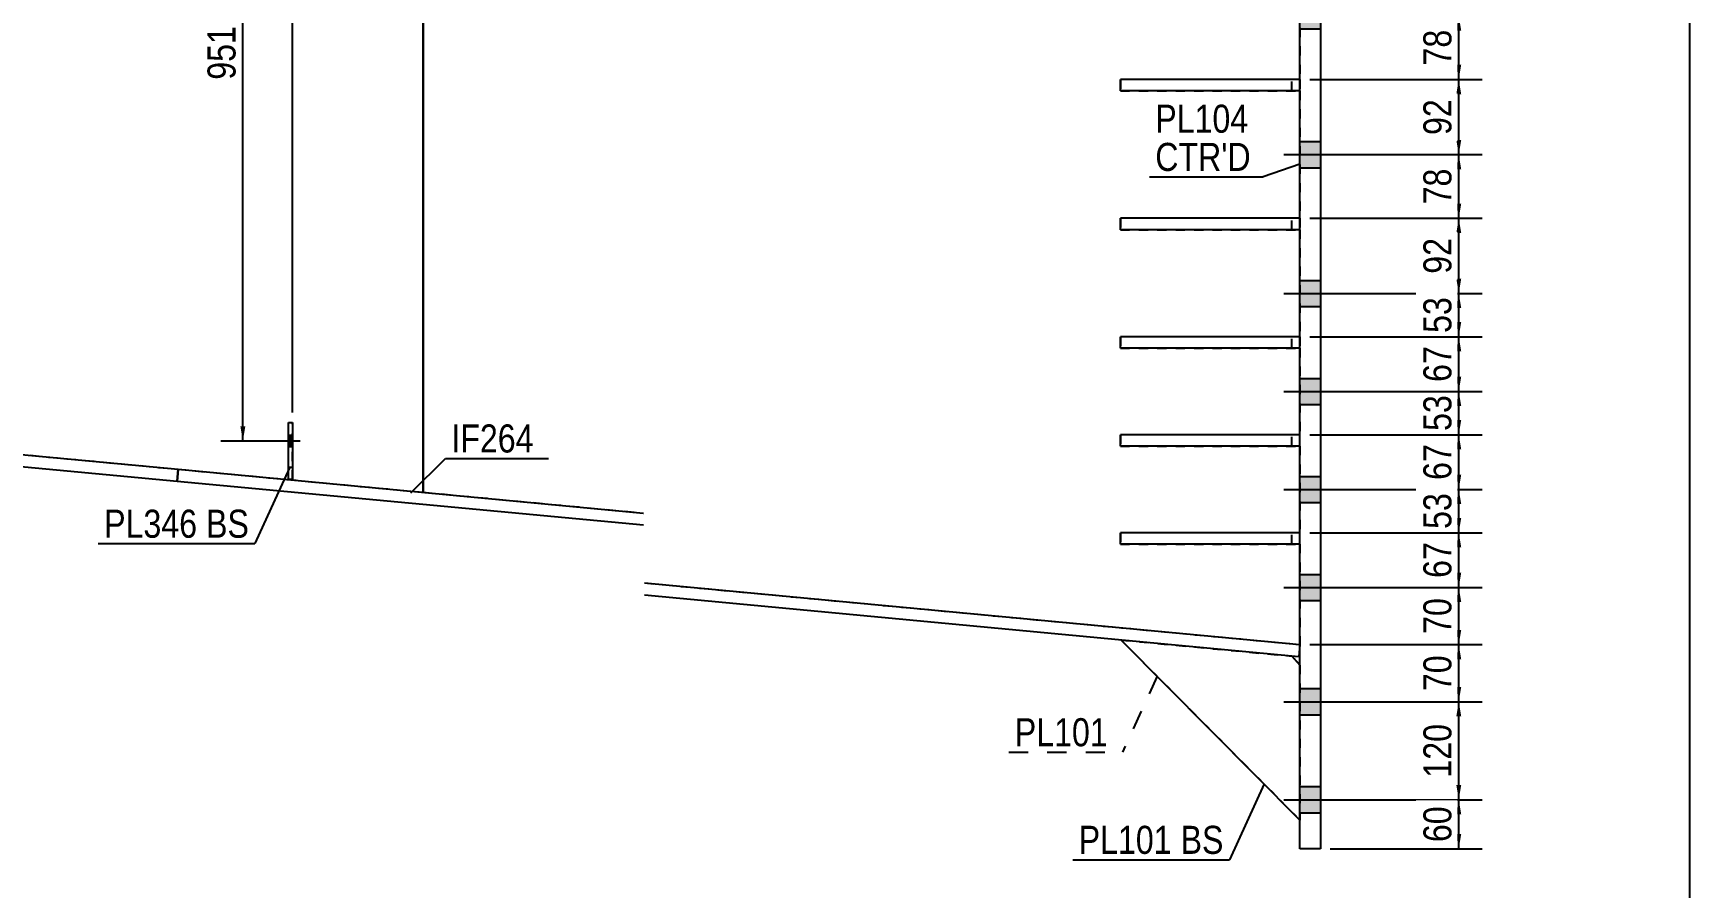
# Model space of a CAD drawing. Header units: millimetres. Extents: x -290 to 123, y -158 to 129.
# Drawn here: x -46.4 to 122.8, y -47.9 to 39.4 of the extents above; entities that cross this region are included whole.
import ezdxf

# ---------------------------------------------------------------- set-up
doc = ezdxf.new("R2010")
doc.units = ezdxf.units.MM
doc.linetypes.add('DXK_LINE_DOT1', pattern=[1.8814, 0.9407, -0.9407])
doc.linetypes.add('DXK_LINE_DOT2', pattern=[3.9198, 1.9599, -1.9599])
doc.styles.add('Arial Narrow', font='ARIALN.TTF', dxfattribs={"height": 0.2})

# ---------------------------------------------------------------- blocks, each defined once
blk = doc.blocks.new('Unknown-622979363-1210')
at = {"color": 5, "linetype": 'Continuous'}
blk.add_line((122.75, -157.59), (122.75, 129.41), dxfattribs=at)
blk = doc.blocks.new('Bolt-622979363-1797 - 1509')
at = {"color": 3, "linetype": 'DXK_LINE_DOT2'}
for p, q in [((-19.1, -2.28), (-21.85, -2.28)), ((-19.89, -1.7), (-20.31, -1.7)), ((-19.89, -2.87), (-20.31, -2.87))]:
    blk.add_line(p, q, dxfattribs=at)
blk = doc.blocks.new('Bolt-622979363-1796 - 1509')
at = {"linetype": 'Continuous'}
blk.add_hatch(color=3, dxfattribs=at).paths.add_polyline_path([(-19.89, -2.87), (-19.89, -1.7), (-20.31, -1.7), (-20.31, -2.87)])
at = {"color": 3, "linetype": 'Continuous'}
for p, q in [((-19.1, -2.28), (-21.85, -2.28)), ((-19.89, -1.7), (-20.31, -1.7)), ((-19.89, -2.87), (-20.31, -2.87))]:
    blk.add_line(p, q, dxfattribs=at)
blk = doc.blocks.new('Part-622979363-1751 - 1509')
at = {"color": 2, "linetype": 'Continuous'}
blk.add_line((-6.56, -7.5), (-6.56, 76.96), dxfattribs=at)
at = {"color": 7, "linetype": 'DXK_LINE_DOT1'}
blk.add_line((-54.18, -3.02), (-6.56, -7.5), dxfattribs=at)
blk = doc.blocks.new('Part-622979363-1623 - 1509')
at = {"color": 2, "linetype": 'Continuous'}
for p, q in [((64.62, 33.46), (64.62, 34.62)), ((82.95, 34.62), (64.62, 34.62)), ((82.95, 33.46), (64.62, 33.46))]:
    blk.add_line(p, q, dxfattribs=at)
at = {"color": 7, "linetype": 'DXK_LINE_DOT1'}
for p, q in [((82.12, 33.46), (82.12, 34.62)), ((82.95, 34.62), (82.95, 33.46))]:
    blk.add_line(p, q, dxfattribs=at)
blk = doc.blocks.new('Part-622979363-1628 - 1509')
at = {"color": 7, "linetype": 'DXK_LINE_DOT1'}
for p, q in [((82.95, 34.62), (64.62, 34.62)), ((64.62, 34.62), (64.62, 33.46)), ((64.62, 33.46), (82.95, 33.46))]:
    blk.add_line(p, q, dxfattribs=at)
blk = doc.blocks.new('Part-622979363-1633 - 1509')
at = {"color": 2, "linetype": 'Continuous'}
for p, q in [((64.62, 19.29), (64.62, 20.46)), ((82.95, 20.46), (64.62, 20.46)), ((82.95, 19.29), (64.62, 19.29))]:
    blk.add_line(p, q, dxfattribs=at)
at = {"color": 7, "linetype": 'DXK_LINE_DOT1'}
for p, q in [((82.12, 19.29), (82.12, 20.46)), ((82.95, 20.46), (82.95, 19.29))]:
    blk.add_line(p, q, dxfattribs=at)
blk = doc.blocks.new('Part-622979363-1638 - 1509')
at = {"color": 7, "linetype": 'DXK_LINE_DOT1'}
for p, q in [((82.95, 20.46), (64.62, 20.46)), ((64.62, 20.46), (64.62, 19.29)), ((64.62, 19.29), (82.95, 19.29))]:
    blk.add_line(p, q, dxfattribs=at)
blk = doc.blocks.new('Part-622979363-1643 - 1509')
at = {"color": 2, "linetype": 'Continuous'}
for p, q in [((64.62, 7.21), (64.62, 8.37)), ((82.95, 8.37), (64.62, 8.37)), ((82.95, 7.21), (64.62, 7.21))]:
    blk.add_line(p, q, dxfattribs=at)
at = {"color": 7, "linetype": 'DXK_LINE_DOT1'}
for p, q in [((82.12, 7.21), (82.12, 8.37)), ((82.95, 8.37), (82.95, 7.21))]:
    blk.add_line(p, q, dxfattribs=at)
blk = doc.blocks.new('Part-622979363-1648 - 1509')
at = {"color": 7, "linetype": 'DXK_LINE_DOT1'}
for p, q in [((82.95, 8.37), (64.62, 8.37)), ((64.62, 8.37), (64.62, 7.21)), ((64.62, 7.21), (82.95, 7.21))]:
    blk.add_line(p, q, dxfattribs=at)
blk = doc.blocks.new('Part-622979363-1653 - 1509')
at = {"color": 2, "linetype": 'Continuous'}
for p, q in [((64.62, -2.79), (64.62, -1.63)), ((82.95, -1.63), (64.62, -1.63)), ((82.95, -2.79), (64.62, -2.79))]:
    blk.add_line(p, q, dxfattribs=at)
at = {"color": 7, "linetype": 'DXK_LINE_DOT1'}
for p, q in [((82.12, -2.79), (82.12, -1.63)), ((82.95, -2.79), (82.95, -1.63))]:
    blk.add_line(p, q, dxfattribs=at)
blk = doc.blocks.new('Part-622979363-1658 - 1509')
at = {"color": 7, "linetype": 'DXK_LINE_DOT1'}
for p, q in [((82.95, -1.63), (64.62, -1.63)), ((64.62, -1.63), (64.62, -2.79)), ((64.62, -2.79), (82.95, -2.79))]:
    blk.add_line(p, q, dxfattribs=at)
blk = doc.blocks.new('Part-622979363-1968 - 1509')
at = {"color": 2, "linetype": 'Continuous'}
for p, q in [((-20.31, -6.2), (-20.31, -0.37)), ((-20.31, -0.37), (-19.89, -0.37)), ((-19.89, -0.37), (-19.89, -6.2)), ((-19.89, -6.2), (-20.31, -6.2))]:
    blk.add_line(p, q, dxfattribs=at)
blk = doc.blocks.new('Part-622979363-1663 - 1509')
at = {"color": 7, "linetype": 'DXK_LINE_DOT1'}
for p, q in [((82.95, -11.63), (64.62, -11.63)), ((64.62, -11.63), (64.62, -12.79)), ((82.12, -12.79), (82.12, -11.63)), ((82.95, -12.79), (82.95, -11.63)), ((64.62, -12.79), (82.95, -12.79))]:
    blk.add_line(p, q, dxfattribs=at)
blk = doc.blocks.new('Part-622979363-1795 - 1509')
at = {"color": 2, "linetype": 'Continuous'}
for p, q in [((-54.18, -3.02), (-31.56, -5.15)), ((-31.68, -6.39), (-54.18, -4.28)), ((-31.56, -5.15), (-31.68, -6.39))]:
    blk.add_line(p, q, dxfattribs=at)
blk = doc.blocks.new('Part-622979363-1668 - 1509')
at = {"color": 2, "linetype": 'Continuous'}
for p, q in [((64.62, -12.79), (64.62, -11.63)), ((82.95, -11.63), (64.62, -11.63)), ((82.95, -12.79), (64.62, -12.79))]:
    blk.add_line(p, q, dxfattribs=at)
blk = doc.blocks.new('Bolt-622979363-1735 - 1509')
at = {"linetype": 'Continuous'}
for points in [[(82.95, 94.12), (82.95, 91.46), (85.04, 91.46), (85.04, 94.12)], [(82.95, 94.12), (82.95, 91.46), (85.04, 91.46), (85.04, 94.12)], [(82.95, 94.12), (82.95, 91.46), (85.04, 91.46), (85.04, 94.12)], [(82.95, 94.12), (82.95, 91.46), (85.04, 91.46), (85.04, 94.12)], [(82.95, 84.12), (82.95, 81.46), (85.04, 81.46), (85.04, 84.12)], [(82.95, 84.12), (82.95, 81.46), (85.04, 81.46), (85.04, 84.12)], [(82.95, 84.12), (82.95, 81.46), (85.04, 81.46), (85.04, 84.12)], [(82.95, 84.12), (82.95, 81.46), (85.04, 81.46), (85.04, 84.12)], [(82.95, 72.46), (82.95, 69.79), (85.04, 69.79), (85.04, 72.46)], [(82.95, 72.46), (82.95, 69.79), (85.04, 69.79), (85.04, 72.46)], [(82.95, 72.46), (82.95, 69.79), (85.04, 69.79), (85.04, 72.46)], [(82.95, 72.46), (82.95, 69.79), (85.04, 69.79), (85.04, 72.46)], [(82.95, 62.46), (82.95, 59.79), (85.04, 59.79), (85.04, 62.46)], [(82.95, 62.46), (82.95, 59.79), (85.04, 59.79), (85.04, 62.46)], [(82.95, 62.46), (82.95, 59.79), (85.04, 59.79), (85.04, 62.46)], [(82.95, 62.46), (82.95, 59.79), (85.04, 59.79), (85.04, 62.46)], [(82.95, 52.46), (82.95, 49.79), (85.04, 49.79), (85.04, 52.46)], [(82.95, 52.46), (82.95, 49.79), (85.04, 49.79), (85.04, 52.46)], [(82.95, 52.46), (82.95, 49.79), (85.04, 49.79), (85.04, 52.46)], [(82.95, 52.46), (82.95, 49.79), (85.04, 49.79), (85.04, 52.46)], [(82.95, 42.46), (82.95, 39.79), (85.04, 39.79), (85.04, 42.46)], [(82.95, 42.46), (82.95, 39.79), (85.04, 39.79), (85.04, 42.46)], [(82.95, 42.46), (82.95, 39.79), (85.04, 39.79), (85.04, 42.46)], [(82.95, 42.46), (82.95, 39.79), (85.04, 39.79), (85.04, 42.46)], [(82.95, 28.29), (82.95, 25.62), (85.04, 25.62), (85.04, 28.29)], [(82.95, 28.29), (82.95, 25.62), (85.04, 25.62), (85.04, 28.29)], [(82.95, 28.29), (82.95, 25.62), (85.04, 25.62), (85.04, 28.29)], [(82.95, 28.29), (82.95, 25.62), (85.04, 25.62), (85.04, 28.29)], [(82.95, 14.12), (82.95, 11.46), (85.04, 11.46), (85.04, 14.12)], [(82.95, 14.12), (82.95, 11.46), (85.04, 11.46), (85.04, 14.12)], [(82.95, 14.12), (82.95, 11.46), (85.04, 11.46), (85.04, 14.12)], [(82.95, 14.12), (82.95, 11.46), (85.04, 11.46), (85.04, 14.12)], [(82.95, 4.12), (82.95, 1.46), (85.04, 1.46), (85.04, 4.12)], [(82.95, 4.12), (82.95, 1.46), (85.04, 1.46), (85.04, 4.12)], [(82.95, 4.12), (82.95, 1.46), (85.04, 1.46), (85.04, 4.12)], [(82.95, 4.12), (82.95, 1.46), (85.04, 1.46), (85.04, 4.12)], [(82.95, -5.88), (82.95, -8.54), (85.04, -8.54), (85.04, -5.88)], [(82.95, -5.88), (82.95, -8.54), (85.04, -8.54), (85.04, -5.88)], [(82.95, -5.88), (82.95, -8.54), (85.04, -8.54), (85.04, -5.88)], [(82.95, -5.88), (82.95, -8.54), (85.04, -8.54), (85.04, -5.88)], [(82.95, -15.88), (82.95, -18.54), (85.04, -18.54), (85.04, -15.88)], [(82.95, -15.88), (82.95, -18.54), (85.04, -18.54), (85.04, -15.88)], [(82.95, -15.88), (82.95, -18.54), (85.04, -18.54), (85.04, -15.88)], [(82.95, -15.88), (82.95, -18.54), (85.04, -18.54), (85.04, -15.88)], [(82.95, -27.54), (82.95, -30.21), (85.04, -30.21), (85.04, -27.54)], [(82.95, -27.54), (82.95, -30.21), (85.04, -30.21), (85.04, -27.54)], [(82.95, -27.54), (82.95, -30.21), (85.04, -30.21), (85.04, -27.54)], [(82.95, -27.54), (82.95, -30.21), (85.04, -30.21), (85.04, -27.54)], [(82.95, -37.54), (82.95, -40.21), (85.04, -40.21), (85.04, -37.54)], [(82.95, -37.54), (82.95, -40.21), (85.04, -40.21), (85.04, -37.54)], [(82.95, -37.54), (82.95, -40.21), (85.04, -40.21), (85.04, -37.54)], [(82.95, -37.54), (82.95, -40.21), (85.04, -40.21), (85.04, -37.54)]]:
    blk.add_hatch(color=3, dxfattribs=at).paths.add_polyline_path(points)
at = {"color": 3, "linetype": 'Continuous'}
for p, q in [((82.95, 94.12), (85.04, 94.12)), ((82.95, 94.12), (85.04, 94.12)), ((82.95, 94.12), (85.04, 94.12)), ((82.95, 94.12), (85.04, 94.12)), ((81.31, 92.79), (91.29, 92.79)), ((81.31, 92.79), (91.29, 92.79)), ((81.31, 92.79), (91.29, 92.79)), ((81.31, 92.79), (91.29, 92.79)), ((82.95, 91.46), (85.04, 91.46)), ((82.95, 91.46), (85.04, 91.46)), ((82.95, 91.46), (85.04, 91.46)), ((82.95, 91.46), (85.04, 91.46)), ((82.95, 84.12), (85.04, 84.12)), ((82.95, 84.12), (85.04, 84.12)), ((82.95, 84.12), (85.04, 84.12)), ((82.95, 84.12), (85.04, 84.12)), ((81.31, 82.79), (91.29, 82.79)), ((81.31, 82.79), (91.29, 82.79)), ((81.31, 82.79), (91.29, 82.79)), ((81.31, 82.79), (91.29, 82.79)), ((82.95, 81.46), (85.04, 81.46)), ((82.95, 81.46), (85.04, 81.46)), ((82.95, 81.46), (85.04, 81.46)), ((82.95, 81.46), (85.04, 81.46)), ((81.31, 71.12), (91.29, 71.12)), ((81.31, 71.12), (91.29, 71.12)), ((81.31, 71.12), (91.29, 71.12)), ((81.31, 71.12), (91.29, 71.12)), ((82.95, 72.46), (85.04, 72.46)), ((82.95, 72.46), (85.04, 72.46)), ((82.95, 72.46), (85.04, 72.46)), ((82.95, 72.46), (85.04, 72.46)), ((82.95, 69.79), (85.04, 69.79)), ((82.95, 69.79), (85.04, 69.79)), ((82.95, 69.79), (85.04, 69.79)), ((82.95, 69.79), (85.04, 69.79)), ((81.31, 61.12), (91.29, 61.12)), ((81.31, 61.12), (91.29, 61.12)), ((81.31, 61.12), (91.29, 61.12)), ((81.31, 61.12), (91.29, 61.12)), ((82.95, 62.46), (85.04, 62.46)), ((82.95, 62.46), (85.04, 62.46)), ((82.95, 62.46), (85.04, 62.46)), ((82.95, 62.46), (85.04, 62.46)), ((82.95, 59.79), (85.04, 59.79)), ((82.95, 59.79), (85.04, 59.79)), ((82.95, 59.79), (85.04, 59.79)), ((82.95, 59.79), (85.04, 59.79)), ((82.95, 52.46), (85.04, 52.46)), ((82.95, 52.46), (85.04, 52.46)), ((82.95, 52.46), (85.04, 52.46)), ((82.95, 52.46), (85.04, 52.46)), ((81.31, 51.12), (91.29, 51.12)), ((81.31, 51.12), (91.29, 51.12)), ((81.31, 51.12), (91.29, 51.12)), ((81.31, 51.12), (91.29, 51.12)), ((82.95, 49.79), (85.04, 49.79)), ((82.95, 49.79), (85.04, 49.79)), ((82.95, 49.79), (85.04, 49.79)), ((82.95, 49.79), (85.04, 49.79)), ((82.95, 42.46), (85.04, 42.46)), ((82.95, 42.46), (85.04, 42.46)), ((82.95, 42.46), (85.04, 42.46)), ((82.95, 42.46), (85.04, 42.46)), ((81.31, 41.12), (91.29, 41.12)), ((81.31, 41.12), (91.29, 41.12)), ((81.31, 41.12), (91.29, 41.12)), ((81.31, 41.12), (91.29, 41.12)), ((82.95, 39.79), (85.04, 39.79)), ((82.95, 39.79), (85.04, 39.79)), ((82.95, 39.79), (85.04, 39.79)), ((82.95, 39.79), (85.04, 39.79)), ((82.95, 28.29), (85.04, 28.29)), ((82.95, 28.29), (85.04, 28.29)), ((82.95, 28.29), (85.04, 28.29)), ((82.95, 28.29), (85.04, 28.29)), ((81.31, 26.96), (91.29, 26.96)), ((81.31, 26.96), (91.29, 26.96)), ((81.31, 26.96), (91.29, 26.96)), ((81.31, 26.96), (91.29, 26.96)), ((82.95, 25.62), (85.04, 25.62)), ((82.95, 25.62), (85.04, 25.62)), ((82.95, 25.62), (85.04, 25.62)), ((82.95, 25.62), (85.04, 25.62)), ((82.95, 14.12), (85.04, 14.12)), ((82.95, 14.12), (85.04, 14.12)), ((82.95, 14.12), (85.04, 14.12)), ((82.95, 14.12), (85.04, 14.12)), ((81.31, 12.79), (91.29, 12.79)), ((81.31, 12.79), (91.29, 12.79)), ((81.31, 12.79), (91.29, 12.79)), ((81.31, 12.79), (91.29, 12.79)), ((82.95, 11.46), (85.04, 11.46)), ((82.95, 11.46), (85.04, 11.46)), ((82.95, 11.46), (85.04, 11.46)), ((82.95, 11.46), (85.04, 11.46)), ((82.95, 4.12), (85.04, 4.12)), ((82.95, 4.12), (85.04, 4.12)), ((82.95, 4.12), (85.04, 4.12)), ((82.95, 4.12), (85.04, 4.12)), ((81.31, 2.79), (91.29, 2.79)), ((81.31, 2.79), (91.29, 2.79)), ((81.31, 2.79), (91.29, 2.79)), ((81.31, 2.79), (91.29, 2.79)), ((82.95, 1.46), (85.04, 1.46)), ((82.95, 1.46), (85.04, 1.46)), ((82.95, 1.46), (85.04, 1.46)), ((82.95, 1.46), (85.04, 1.46)), ((82.95, -5.88), (85.04, -5.88)), ((82.95, -5.88), (85.04, -5.88)), ((82.95, -5.88), (85.04, -5.88)), ((82.95, -5.88), (85.04, -5.88)), ((81.31, -7.21), (91.29, -7.21)), ((81.31, -7.21), (91.29, -7.21)), ((81.31, -7.21), (91.29, -7.21)), ((81.31, -7.21), (91.29, -7.21)), ((82.95, -8.54), (85.04, -8.54)), ((82.95, -8.54), (85.04, -8.54)), ((82.95, -8.54), (85.04, -8.54)), ((82.95, -8.54), (85.04, -8.54)), ((82.95, -15.88), (85.04, -15.88)), ((82.95, -15.88), (85.04, -15.88)), ((82.95, -15.88), (85.04, -15.88)), ((82.95, -15.88), (85.04, -15.88)), ((81.31, -17.21), (91.29, -17.21)), ((81.31, -17.21), (91.29, -17.21)), ((81.31, -17.21), (91.29, -17.21)), ((81.31, -17.21), (91.29, -17.21)), ((82.95, -18.54), (85.04, -18.54)), ((82.95, -18.54), (85.04, -18.54)), ((82.95, -18.54), (85.04, -18.54)), ((82.95, -18.54), (85.04, -18.54)), ((82.95, -27.54), (85.04, -27.54)), ((82.95, -27.54), (85.04, -27.54)), ((82.95, -27.54), (85.04, -27.54)), ((82.95, -27.54), (85.04, -27.54)), ((81.31, -28.88), (91.29, -28.88)), ((81.31, -28.88), (91.29, -28.88)), ((81.31, -28.88), (91.29, -28.88)), ((81.31, -28.88), (91.29, -28.88)), ((82.95, -30.21), (85.04, -30.21)), ((82.95, -30.21), (85.04, -30.21)), ((82.95, -30.21), (85.04, -30.21)), ((82.95, -30.21), (85.04, -30.21)), ((81.31, -38.88), (91.29, -38.88)), ((81.31, -38.88), (91.29, -38.88)), ((81.31, -38.88), (91.29, -38.88)), ((81.31, -38.88), (91.29, -38.88)), ((82.95, -37.54), (85.04, -37.54)), ((82.95, -37.54), (85.04, -37.54)), ((82.95, -37.54), (85.04, -37.54)), ((82.95, -37.54), (85.04, -37.54)), ((82.95, -40.21), (85.04, -40.21)), ((82.95, -40.21), (85.04, -40.21)), ((82.95, -40.21), (85.04, -40.21)), ((82.95, -40.21), (85.04, -40.21))]:
    blk.add_line(p, q, dxfattribs=at)
blk = doc.blocks.new('Part-622979363-1773 - 1509')
at = {"color": 2, "linetype": 'Continuous'}
for p, q in [((-31.68, -6.39), (-31.56, -5.15)), ((15.94, -10.87), (-31.68, -6.39)), ((-31.56, -5.15), (15.94, -9.62)), ((16.04, -16.75), (82.95, -23.04)), ((82.84, -24.29), (16.04, -18)), ((82.95, -23.04), (82.84, -24.29))]:
    blk.add_line(p, q, dxfattribs=at)
blk = doc.blocks.new('Part-622979363-1877 - 1509')
at = {"color": 2, "linetype": 'Continuous'}
for p, q in [((82.95, 97.79), (85.04, 97.79)), ((82.95, -43.88), (82.95, 97.79)), ((85.04, 97.79), (85.04, -43.88)), ((85.04, -43.88), (82.95, -43.88))]:
    blk.add_line(p, q, dxfattribs=at)
blk = doc.blocks.new('Part-622979363-1963 - 1509')
at = {"color": 7, "linetype": 'DXK_LINE_DOT1'}
for p, q in [((-20.31, -6.2), (-20.31, -0.37)), ((-20.31, -0.37), (-19.89, -0.37)), ((-19.89, -6.2), (-19.89, -0.37)), ((-20.31, -4.95), (-19.89, -4.95)), ((-19.89, -6.2), (-20.31, -6.2))]:
    blk.add_line(p, q, dxfattribs=at)
blk = doc.blocks.new('Part-622979363-1899 - 1509')
at = {"color": 7, "linetype": 'DXK_LINE_DOT1'}
for p, q in [((82.95, -40.96), (64.7, -22.58)), ((64.7, -22.58), (82.12, -24.22)), ((82.12, -24.22), (82.95, -25.13)), ((82.95, -25.13), (82.95, -40.96))]:
    blk.add_line(p, q, dxfattribs=at)
blk = doc.blocks.new('Part-622979363-2012 - 1509')
at = {"color": 2, "linetype": 'Continuous'}
blk.add_line((-6.56, 76.96), (-6.56, -7.5), dxfattribs=at)
at = {"color": 7, "linetype": 'DXK_LINE_DOT1'}
for p, q in [((-6.56, 76.96), (15.94, 76.96)), ((16.04, 76.96), (82.95, 76.96)), ((82.95, 76.96), (82.95, 66.71)), ((82.95, 65.54), (82.95, 56.71)), ((82.95, 55.54), (82.95, 46.71)), ((82.95, 45.54), (82.95, 34.62)), ((82.95, 33.46), (82.95, 20.46)), ((82.95, 19.29), (82.95, 8.37)), ((82.95, 7.21), (82.95, -1.63)), ((82.95, -2.79), (82.95, -11.63)), ((-6.56, -7.5), (15.94, -9.62)), ((82.95, -12.79), (82.95, -23.04)), ((16.04, -16.75), (82.95, -23.04))]:
    blk.add_line(p, q, dxfattribs=at)
blk = doc.blocks.new('Part-622979363-2083 - 1509')
at = {"color": 2, "linetype": 'Continuous'}
for p, q in [((82.95, -40.96), (64.7, -22.58)), ((82.12, -24.22), (82.95, -25.13))]:
    blk.add_line(p, q, dxfattribs=at)
blk = doc.blocks.new('StraightDimension-622979363-11899 - 1509')
at = {"linetype": 'Continuous'}
for points in [[(98.91, -30.38), (99.16, -28.88), (99.41, -30.38)], [(99.41, -37.38), (99.16, -38.88), (98.91, -37.38)]]:
    blk.add_hatch(color=7, dxfattribs=at).paths.add_polyline_path(points)
at = {"color": 7, "linetype": 'Continuous'}
for p, q in [((83.95, -28.88), (101.56, -28.88)), ((99.16, -38.88), (99.16, -28.88)), ((83.95, -38.88), (101.56, -38.88))]:
    blk.add_line(p, q, dxfattribs=at)
at = {"color": 0}
blk.add_wipeout([(99.01, -30.53), (94.81, -30.53), (94.81, -37.22), (99.01, -37.22)], dxfattribs=at)
at = {"color": 3, "style": 'Arial Narrow'}
blk.add_text('120', height=2.863, rotation=90.0002, dxfattribs=at).set_placement((98.41, -36.62))
blk = doc.blocks.new('StraightDimension-622979363-11893 - 1509')
at = {"linetype": 'Continuous'}
for points in [[(98.91, 1.29), (99.16, 2.79), (99.41, 1.29)], [(99.41, -0.13), (99.16, -1.63), (98.91, -0.13)]]:
    blk.add_hatch(color=7, dxfattribs=at).paths.add_polyline_path(points)
at = {"color": 7, "linetype": 'Continuous'}
for p, q in [((83.95, 2.79), (101.56, 2.79)), ((99.16, -1.63), (99.16, 2.79)), ((83.95, -1.63), (101.56, -1.63))]:
    blk.add_line(p, q, dxfattribs=at)
at = {"color": 0}
blk.add_wipeout([(99.01, 3.01), (94.81, 3.01), (94.81, -1.85), (99.01, -1.85)], dxfattribs=at)
at = {"color": 3, "style": 'Arial Narrow'}
blk.add_text('53', height=2.863, rotation=90.0002, dxfattribs=at).set_placement((98.41, -1.24))
blk = doc.blocks.new('StraightDimension-622979363-11887 - 1509')
at = {"linetype": 'Continuous'}
for points in [[(98.91, 39.62), (99.16, 41.12), (99.41, 39.62)], [(99.41, 36.12), (99.16, 34.62), (98.91, 36.12)]]:
    blk.add_hatch(color=7, dxfattribs=at).paths.add_polyline_path(points)
at = {"color": 7, "linetype": 'Continuous'}
for p, q in [((83.95, 41.12), (101.56, 41.12)), ((99.16, 34.62), (99.16, 41.12)), ((83.95, 34.62), (101.56, 34.62))]:
    blk.add_line(p, q, dxfattribs=at)
at = {"color": 0}
blk.add_wipeout([(99.01, 40.3), (94.81, 40.3), (94.81, 35.45), (99.01, 35.45)], dxfattribs=at)
at = {"color": 3, "style": 'Arial Narrow'}
blk.add_text('78', height=2.863, rotation=90.0002, dxfattribs=at).set_placement((98.41, 36.05))
blk = doc.blocks.new('StraightDimension-622979363-2120 - 1509')
at = {"linetype": 'Continuous'}
for points in [[(-25.21, 75.46), (-24.96, 76.96), (-24.71, 75.46)], [(-24.71, -0.78), (-24.96, -2.28), (-25.21, -0.78)]]:
    blk.add_hatch(color=7, dxfattribs=at).paths.add_polyline_path(points)
at = {"color": 7, "linetype": 'Continuous'}
for p, q in [((-16.73, 76.96), (-27.21, 76.96)), ((-24.96, -2.28), (-24.96, 76.96)), ((-20, -2.28), (-27.21, -2.28))]:
    blk.add_line(p, q, dxfattribs=at)
at = {"color": 0}
blk.add_wipeout([(-25.11, 40.68), (-29.31, 40.68), (-29.31, 34), (-25.11, 34)], dxfattribs=at)
at = {"color": 3, "style": 'Arial Narrow'}
blk.add_text('951', height=2.863, rotation=90.0002, dxfattribs=at).set_placement((-25.71, 34.6))
blk = doc.blocks.new('StraightDimension-622979363-11888 - 1509')
at = {"linetype": 'Continuous'}
for points in [[(98.91, 33.12), (99.16, 34.62), (99.41, 33.12)], [(99.41, 28.46), (99.16, 26.96), (98.91, 28.46)]]:
    blk.add_hatch(color=7, dxfattribs=at).paths.add_polyline_path(points)
at = {"color": 7, "linetype": 'Continuous'}
for p, q in [((83.95, 34.62), (101.56, 34.62)), ((99.16, 26.96), (99.16, 34.62)), ((83.95, 26.96), (101.56, 26.96))]:
    blk.add_line(p, q, dxfattribs=at)
at = {"color": 0}
blk.add_wipeout([(99.01, 33.22), (94.81, 33.22), (94.81, 28.36), (99.01, 28.36)], dxfattribs=at)
at = {"color": 3, "style": 'Arial Narrow'}
blk.add_text('92', height=2.863, rotation=90.0002, dxfattribs=at).set_placement((98.41, 28.96))
blk = doc.blocks.new('StraightDimension-622979363-11889 - 1509')
at = {"linetype": 'Continuous'}
for points in [[(98.91, 25.46), (99.16, 26.96), (99.41, 25.46)], [(99.41, 21.96), (99.16, 20.46), (98.91, 21.96)]]:
    blk.add_hatch(color=7, dxfattribs=at).paths.add_polyline_path(points)
at = {"color": 7, "linetype": 'Continuous'}
for p, q in [((83.95, 26.96), (101.56, 26.96)), ((99.16, 20.46), (99.16, 26.96)), ((83.95, 20.46), (101.56, 20.46))]:
    blk.add_line(p, q, dxfattribs=at)
at = {"color": 0}
blk.add_wipeout([(99.01, 26.14), (94.81, 26.14), (94.81, 21.28), (99.01, 21.28)], dxfattribs=at)
at = {"color": 3, "style": 'Arial Narrow'}
blk.add_text('78', height=2.863, rotation=90.0002, dxfattribs=at).set_placement((98.41, 21.88))
blk = doc.blocks.new('StraightDimension-622979363-11890 - 1509')
at = {"linetype": 'Continuous'}
for points in [[(98.91, 18.96), (99.16, 20.46), (99.41, 18.96)], [(99.41, 14.29), (99.16, 12.79), (98.91, 14.29)]]:
    blk.add_hatch(color=7, dxfattribs=at).paths.add_polyline_path(points)
at = {"color": 7, "linetype": 'Continuous'}
for p, q in [((83.95, 20.46), (101.56, 20.46)), ((99.16, 12.79), (99.16, 20.46)), ((83.95, 12.79), (101.56, 12.79))]:
    blk.add_line(p, q, dxfattribs=at)
at = {"color": 0}
blk.add_wipeout([(99.01, 19.05), (94.81, 19.05), (94.81, 14.2), (99.01, 14.2)], dxfattribs=at)
at = {"color": 3, "style": 'Arial Narrow'}
blk.add_text('92', height=2.863, rotation=90.0002, dxfattribs=at).set_placement((98.41, 14.8))
blk = doc.blocks.new('StraightDimension-622979363-11891 - 1509')
at = {"linetype": 'Continuous'}
for points in [[(98.91, 11.29), (99.16, 12.79), (99.41, 11.29)], [(99.41, 9.87), (99.16, 8.37), (98.91, 9.87)]]:
    blk.add_hatch(color=7, dxfattribs=at).paths.add_polyline_path(points)
at = {"color": 7, "linetype": 'Continuous'}
for p, q in [((83.95, 12.79), (101.56, 12.79)), ((99.16, 8.37), (99.16, 12.79)), ((83.95, 8.37), (101.56, 8.37))]:
    blk.add_line(p, q, dxfattribs=at)
at = {"color": 0}
blk.add_wipeout([(99.01, 13.01), (94.81, 13.01), (94.81, 8.15), (99.01, 8.15)], dxfattribs=at)
at = {"color": 3, "style": 'Arial Narrow'}
blk.add_text('53', height=2.863, rotation=90.0002, dxfattribs=at).set_placement((98.41, 8.76))
blk = doc.blocks.new('StraightDimension-622979363-11892 - 1509')
at = {"linetype": 'Continuous'}
for points in [[(98.91, 6.87), (99.16, 8.37), (99.41, 6.87)], [(99.41, 4.29), (99.16, 2.79), (98.91, 4.29)]]:
    blk.add_hatch(color=7, dxfattribs=at).paths.add_polyline_path(points)
at = {"color": 7, "linetype": 'Continuous'}
for p, q in [((83.95, 8.37), (101.56, 8.37)), ((99.16, 2.79), (99.16, 8.37)), ((83.95, 2.79), (101.56, 2.79))]:
    blk.add_line(p, q, dxfattribs=at)
at = {"color": 0}
blk.add_wipeout([(99.01, 8.01), (94.81, 8.01), (94.81, 3.15), (99.01, 3.15)], dxfattribs=at)
at = {"color": 3, "style": 'Arial Narrow'}
blk.add_text('67', height=2.863, rotation=90.0002, dxfattribs=at).set_placement((98.41, 3.76))
blk = doc.blocks.new('StraightDimension-622979363-11894 - 1509')
at = {"linetype": 'Continuous'}
for points in [[(98.91, -3.13), (99.16, -1.63), (99.41, -3.13)], [(99.41, -5.71), (99.16, -7.21), (98.91, -5.71)]]:
    blk.add_hatch(color=7, dxfattribs=at).paths.add_polyline_path(points)
at = {"color": 7, "linetype": 'Continuous'}
for p, q in [((83.95, -1.63), (101.56, -1.63)), ((99.16, -7.21), (99.16, -1.63)), ((83.95, -7.21), (101.56, -7.21))]:
    blk.add_line(p, q, dxfattribs=at)
at = {"color": 0}
blk.add_wipeout([(99.01, -1.99), (94.81, -1.99), (94.81, -6.85), (99.01, -6.85)], dxfattribs=at)
at = {"color": 3, "style": 'Arial Narrow'}
blk.add_text('67', height=2.863, rotation=90.0002, dxfattribs=at).set_placement((98.41, -6.24))
blk = doc.blocks.new('StraightDimension-622979363-11895 - 1509')
at = {"linetype": 'Continuous'}
for points in [[(98.91, -8.71), (99.16, -7.21), (99.41, -8.71)], [(99.41, -10.13), (99.16, -11.63), (98.91, -10.13)]]:
    blk.add_hatch(color=7, dxfattribs=at).paths.add_polyline_path(points)
at = {"color": 7, "linetype": 'Continuous'}
for p, q in [((83.95, -7.21), (101.56, -7.21)), ((99.16, -11.63), (99.16, -7.21)), ((83.95, -11.63), (101.56, -11.63))]:
    blk.add_line(p, q, dxfattribs=at)
at = {"color": 0}
blk.add_wipeout([(99.01, -6.99), (94.81, -6.99), (94.81, -11.85), (99.01, -11.85)], dxfattribs=at)
at = {"color": 3, "style": 'Arial Narrow'}
blk.add_text('53', height=2.863, rotation=90.0002, dxfattribs=at).set_placement((98.41, -11.24))
blk = doc.blocks.new('StraightDimension-622979363-11896 - 1509')
at = {"linetype": 'Continuous'}
for points in [[(98.91, -13.13), (99.16, -11.63), (99.41, -13.13)], [(99.41, -15.71), (99.16, -17.21), (98.91, -15.71)]]:
    blk.add_hatch(color=7, dxfattribs=at).paths.add_polyline_path(points)
at = {"color": 7, "linetype": 'Continuous'}
for p, q in [((83.95, -11.63), (101.56, -11.63)), ((99.16, -17.21), (99.16, -11.63)), ((83.88, -17.21), (101.56, -17.21))]:
    blk.add_line(p, q, dxfattribs=at)
at = {"color": 0}
blk.add_wipeout([(99.01, -11.99), (94.81, -11.99), (94.81, -16.85), (99.01, -16.85)], dxfattribs=at)
at = {"color": 3, "style": 'Arial Narrow'}
blk.add_text('67', height=2.863, rotation=90.0002, dxfattribs=at).set_placement((98.41, -16.24))
blk = doc.blocks.new('StraightDimension-622979363-11897 - 1509')
at = {"linetype": 'Continuous'}
for points in [[(98.91, -18.71), (99.16, -17.21), (99.41, -18.71)], [(99.41, -21.54), (99.16, -23.04), (98.91, -21.54)]]:
    blk.add_hatch(color=7, dxfattribs=at).paths.add_polyline_path(points)
at = {"color": 7, "linetype": 'Continuous'}
for p, q in [((83.88, -17.21), (101.56, -17.21)), ((99.16, -23.04), (99.16, -17.21)), ((83.95, -23.04), (101.56, -23.04))]:
    blk.add_line(p, q, dxfattribs=at)
at = {"color": 0}
blk.add_wipeout([(99.01, -17.7), (94.81, -17.7), (94.81, -22.55), (99.01, -22.55)], dxfattribs=at)
at = {"color": 3, "style": 'Arial Narrow'}
blk.add_text('70', height=2.863, rotation=90.0002, dxfattribs=at).set_placement((98.41, -21.95))
blk = doc.blocks.new('StraightDimension-622979363-11898 - 1509')
at = {"linetype": 'Continuous'}
for points in [[(98.91, -24.54), (99.16, -23.04), (99.41, -24.54)], [(99.41, -27.38), (99.16, -28.88), (98.91, -27.38)]]:
    blk.add_hatch(color=7, dxfattribs=at).paths.add_polyline_path(points)
at = {"color": 7, "linetype": 'Continuous'}
for p, q in [((83.95, -23.04), (101.56, -23.04)), ((99.16, -28.88), (99.16, -23.04)), ((83.95, -28.88), (101.56, -28.88))]:
    blk.add_line(p, q, dxfattribs=at)
at = {"color": 0}
blk.add_wipeout([(99.01, -23.53), (94.81, -23.53), (94.81, -28.39), (99.01, -28.39)], dxfattribs=at)
at = {"color": 3, "style": 'Arial Narrow'}
blk.add_text('70', height=2.863, rotation=90.0002, dxfattribs=at).set_placement((98.41, -27.79))
blk = doc.blocks.new('StraightDimension-622979363-11900 - 1509')
at = {"linetype": 'Continuous'}
for points in [[(98.91, -40.38), (99.16, -38.88), (99.41, -40.38)], [(99.41, -42.38), (99.16, -43.88), (98.91, -42.38)]]:
    blk.add_hatch(color=7, dxfattribs=at).paths.add_polyline_path(points)
at = {"color": 7, "linetype": 'Continuous'}
for p, q in [((83.95, -38.88), (101.56, -38.88)), ((99.16, -43.88), (99.16, -38.88)), ((86.04, -43.88), (101.56, -43.88))]:
    blk.add_line(p, q, dxfattribs=at)
at = {"color": 0}
blk.add_wipeout([(99.01, -38.95), (94.81, -38.95), (94.81, -43.8), (99.01, -43.8)], dxfattribs=at)
at = {"color": 3, "style": 'Arial Narrow'}
blk.add_text('60', height=2.863, rotation=90.0002, dxfattribs=at).set_placement((98.41, -43.2))
blk = doc.blocks.new('StraightDimension-622979363-14089 - 1509')
at = {"linetype": 'Continuous'}
blk.add_hatch(color=7, dxfattribs=at).paths.add_polyline_path([(-21.39, 106.16), (-19.89, 105.91), (-21.39, 105.66)])
at = {"color": 7, "linetype": 'Continuous'}
for p, q in [((-19.89, 0.63), (-19.89, 110.41)), ((-29.96, 105.91), (-19.89, 105.91))]:
    blk.add_line(p, q, dxfattribs=at)
at = {"color": 0}
blk.add_wipeout([(-20.67, 106.81), (-20.67, 111.01), (-29.18, 111.01), (-29.18, 106.81)], dxfattribs=at)
at = {"color": 3, "style": 'Arial Narrow'}
blk.add_text('5830', height=2.863, dxfattribs=at).set_placement((-28.58, 107.41))
blk = doc.blocks.new('Mark-622979363-1769 - 1509')
at = {"color": 0}
blk.add_wipeout([(4.73, -3.44), (4.73, -0.44), (-3.68, -0.44), (-3.68, -3.44)], dxfattribs=at)
blk.add_wipeout([(4.73, -3.44), (4.73, -0.44), (-3.68, -0.44), (-3.68, -3.44)], dxfattribs=at)
at = {"color": 7, "linetype": 'Continuous'}
for p, q in [((-7.81, -7.57), (-4.28, -4.04)), ((-4.28, -4.04), (6.23, -4.04))]:
    blk.add_line(p, q, dxfattribs=at)
at = {"color": 3, "style": 'Arial Narrow'}
blk.add_text('IF264', height=2.863, dxfattribs=at).set_placement((-3.68, -3.44))
blk = doc.blocks.new('Mark-622979363-1873 - 1509')
at = {"color": 7, "linetype": 'Continuous'}
blk.add_line((82.95, 25.97), (79.18, 24.69), dxfattribs=at)
at = {"color": 0}
for points in [[(77.68, 29.19), (77.68, 32.19), (68.18, 32.19), (68.18, 29.19)], [(77.94, 25.29), (77.94, 28.29), (68.18, 28.29), (68.18, 25.29)]]:
    blk.add_wipeout(points, dxfattribs=at)
for points in [[(77.68, 29.19), (77.68, 32.19), (68.18, 32.19), (68.18, 29.19)], [(77.94, 25.29), (77.94, 28.29), (68.18, 28.29), (68.18, 25.29)]]:
    blk.add_wipeout(points, dxfattribs=at)
at = {"color": 7, "linetype": 'Continuous'}
blk.add_line((67.58, 24.69), (79.18, 24.69), dxfattribs=at)
at = {"color": 3, "style": 'Arial Narrow'}
blk.add_text('PL104', height=2.863, dxfattribs=at).set_placement((68.18, 29.19))
at = {"color": 1, "style": 'Arial Narrow'}
blk.add_text("CTR'D", height=2.863, dxfattribs=at).set_placement((68.18, 25.29))
blk = doc.blocks.new('Mark-622979363-1895 - 1509')
at = {"color": 7, "linetype": 'DXK_LINE_DOT2'}
blk.add_line((68.38, -26.28), (64.84, -34.02), dxfattribs=at)
at = {"color": 0}
blk.add_wipeout([(63.34, -33.42), (63.34, -30.42), (53.84, -30.42), (53.84, -33.42)], dxfattribs=at)
blk.add_wipeout([(63.34, -33.42), (63.34, -30.42), (53.84, -30.42), (53.84, -33.42)], dxfattribs=at)
at = {"color": 7, "linetype": 'DXK_LINE_DOT2'}
blk.add_line((53.24, -34.02), (64.84, -34.02), dxfattribs=at)
at = {"color": 3, "style": 'Arial Narrow'}
blk.add_text('PL101', height=2.863, dxfattribs=at).set_placement((53.84, -33.42))
blk = doc.blocks.new('MarkSet-622979363-2698 - 1509')
at = {"color": 0}
for points in [[(-29.62, -12.14), (-29.62, -9.14), (-39.12, -9.14), (-39.12, -12.14)], [(-24.34, -12.14), (-24.34, -9.14), (-28.72, -9.14), (-28.72, -12.14)]]:
    blk.add_wipeout(points, dxfattribs=at)
for points in [[(-29.62, -12.14), (-29.62, -9.14), (-39.12, -9.14), (-39.12, -12.14)], [(-24.34, -12.14), (-24.34, -9.14), (-28.72, -9.14), (-28.72, -12.14)]]:
    blk.add_wipeout(points, dxfattribs=at)
at = {"color": 7, "linetype": 'Continuous'}
for p in [(-20.2, -5.01), (-39.72, -12.74)]:
    blk.add_line(p, (-23.74, -12.74), dxfattribs=at)
at = {"color": 3, "style": 'Arial Narrow'}
for s, p in [('PL346', (-39.12, -12.14)), ('BS', (-28.72, -12.14))]:
    blk.add_text(s, height=2.863, dxfattribs=at).set_placement(p)
blk = doc.blocks.new('MarkSet-622979363-2793 - 1509')
at = {"color": 0}
for points in [[(69.86, -44.4), (69.86, -41.4), (60.36, -41.4), (60.36, -44.4)], [(75.14, -44.4), (75.14, -41.4), (70.76, -41.4), (70.76, -44.4)]]:
    blk.add_wipeout(points, dxfattribs=at)
for points in [[(69.86, -44.4), (69.86, -41.4), (60.36, -41.4), (60.36, -44.4)], [(75.14, -44.4), (75.14, -41.4), (70.76, -41.4), (70.76, -44.4)]]:
    blk.add_wipeout(points, dxfattribs=at)
at = {"color": 7, "linetype": 'Continuous'}
for p in [(79.28, -37.26), (59.76, -45)]:
    blk.add_line(p, (75.74, -45), dxfattribs=at)
at = {"color": 3, "style": 'Arial Narrow'}
for s, p in [('PL101', (60.36, -44.4)), ('BS', (70.76, -44.4))]:
    blk.add_text(s, height=2.863, dxfattribs=at).set_placement(p)

msp = doc.modelspace()

# ---------------------------------------------------------------- block references
for name in ['Unknown-622979363-1210', 'Part-622979363-1877 - 1509', 'Bolt-622979363-1735 - 1509', 'Part-622979363-1751 - 1509', 'Part-622979363-2012 - 1509', 'Part-622979363-1795 - 1509', 'Part-622979363-1623 - 1509', 'Part-622979363-1628 - 1509', 'Part-622979363-1633 - 1509', 'Part-622979363-1638 - 1509', 'Part-622979363-1643 - 1509', 'Part-622979363-1648 - 1509', 'Part-622979363-1968 - 1509', 'Part-622979363-1963 - 1509', 'Part-622979363-1653 - 1509', 'Part-622979363-1658 - 1509', 'Bolt-622979363-1797 - 1509', 'Bolt-622979363-1796 - 1509', 'Part-622979363-1773 - 1509', 'Part-622979363-1663 - 1509', 'Part-622979363-1668 - 1509', 'Part-622979363-1899 - 1509', 'Part-622979363-2083 - 1509']:
    msp.add_blockref(name, (0, 0))

# ---------------------------------------------------------------- next in the draw order: block references
for name in ['StraightDimension-622979363-2120 - 1509', 'StraightDimension-622979363-11887 - 1509', 'Mark-622979363-1873 - 1509', 'StraightDimension-622979363-11893 - 1509', 'Mark-622979363-1769 - 1509', 'MarkSet-622979363-2698 - 1509', 'Mark-622979363-1895 - 1509', 'StraightDimension-622979363-11899 - 1509', 'MarkSet-622979363-2793 - 1509']:
    msp.add_blockref(name, (0, 0))

# ---------------------------------------------------------------- next in the draw order: block references
for name in ['StraightDimension-622979363-14089 - 1509', 'StraightDimension-622979363-11888 - 1509', 'StraightDimension-622979363-11894 - 1509', 'StraightDimension-622979363-11900 - 1509']:
    msp.add_blockref(name, (0, 0))

# ---------------------------------------------------------------- next in the draw order: block references
for name in ['StraightDimension-622979363-11889 - 1509', 'StraightDimension-622979363-11895 - 1509']:
    msp.add_blockref(name, (0, 0))

# ---------------------------------------------------------------- next in the draw order: block references
for name in ['StraightDimension-622979363-11890 - 1509', 'StraightDimension-622979363-11896 - 1509']:
    msp.add_blockref(name, (0, 0))

# ---------------------------------------------------------------- next in the draw order: block references
for name in ['StraightDimension-622979363-11891 - 1509', 'StraightDimension-622979363-11897 - 1509']:
    msp.add_blockref(name, (0, 0))

# ---------------------------------------------------------------- next in the draw order: block references
for name in ['StraightDimension-622979363-11892 - 1509', 'StraightDimension-622979363-11898 - 1509']:
    msp.add_blockref(name, (0, 0))

doc.saveas('drawing.dxf')
